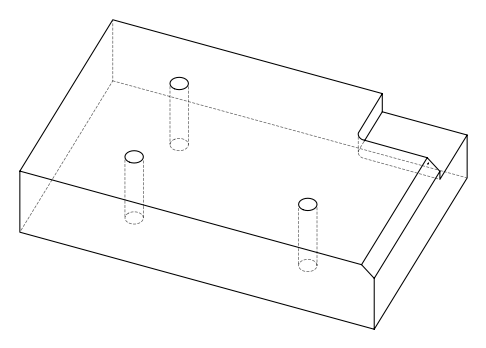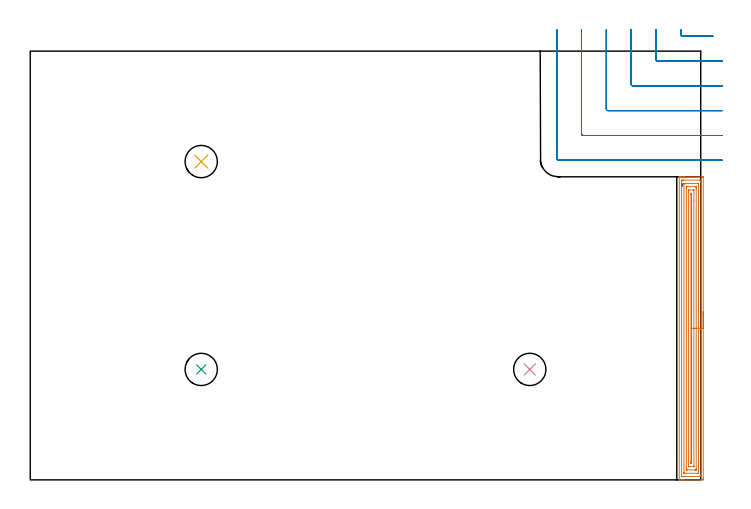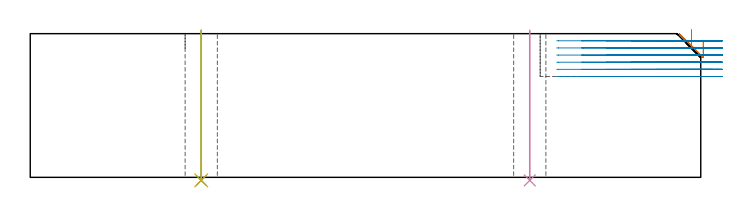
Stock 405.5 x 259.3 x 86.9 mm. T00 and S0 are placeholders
(PLAN: 5 operations, 2 tool changes, 18.4 min)
(1 AREA_MILL | FG_CHAMFER_SURFACE | UGT0205_001 | 8.99 min | 20019 mm3)
(2 MILL_CORNER_NOTCH_RECTANGULAR | CORNER_NOTCH_RECTANGULAR | UGT0201_136 | Follow Part, ap 5, ae 75% | 8.28 min | 189709 mm3)
(3 INDEXABLE_INSERT_DRILL_THROUGH_HOLE_FROM_SOLID | STEP1HOLE | NXT0302_010 | 0.36 min | 25928 mm3)
(4 INDEXABLE_INSERT_DRILL_THROUGH_HOLE_FROM_SOLID_1 | STEP1HOLE_1 | NXT0302_010 | 0.36 min | 25896 mm3)
(5 INDEXABLE_INSERT_DRILL_THROUGH_HOLE_FROM_SOLID_2 | STEP1HOLE_2 | NXT0302_010 | 0.36 min | 25920 mm3)
(TOOL UGT0205_001 | Chamfer Mill 20 x 3 x 45 deg. | D20 FL50 Z2)
(TOOL UGT0201_136 | Carbide End Mill 20.0 | D20 FL30 Z4)
(TOOL NXT0302_010 | Index. Insert Drill 19.5mm [880-D1950L25-05] | D19.5 PA176 FL98 Z2)
(OP 1 AREA_MILL)
G17 G21 G94 G90
T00 M6
G54
G17 G0 G90 X407. Y101.65 S1061 M3
G43 Z96.9 H0
Z82.4
G94 G1 Y101.612 Z81.528 F250.
Y101.498 Z80.664
Y101.309 Z79.812
Y101.047 Z78.98
Y100.713 Z78.174
Y100.31 Z77.4
Y99.842 Z76.664
Y99.31 Z75.972
Y98.721 Z75.329
Y98.078 Z74.74
Y97.386 Z74.209
Y96.65 Z73.74
Y95.876 Z73.337
Y95.07 Z73.003
Y94.238 Z72.741
Y93.386 Z72.552
Y92.522 Z72.438
Y91.65 Z72.4
Y0.925
X406.999 Y0.607 Z72.401
X406.994 Y0.038 Z72.404
X406.991 Y0.007 Z72.406
X406.426 Y0.003 Z72.971
X405.821 Y0. Z73.576
X395.744 Z83.65
X395.175 Z84.222
X394.854 Z84.542
X394.285 Z85.112
X393.964 Z85.431
X392.913 Z86.486
X392.544 Y0.007 Z86.847
X392.503 Y0.01 Z86.888
X392.5 Y0.161 Z86.9
Y183.139
X392.503 Y183.29 Z86.888
X392.544 Y183.293 Z86.847
X392.914 Y183.3 Z86.486
X393.322 Z86.077
X393.964 Z85.431
X395.175 Z84.222
X395.744 Z83.65
X406.426 Z72.971
X406.713 Y183.298 Z72.684
X406.992 Y183.29 Z72.406
X406.999 Y183.011 Z72.399
X407. Y91.65 Z72.4
X405.586 Z73.814
Y3.235
X405.581 Y2.392 Z73.819
X405.579 Y2.349 Z73.821
X405.536 Y2.01 Z73.864
X405.035 Y2.002 Z74.365
X404.646 Y2.001 Z74.754
X404.147 Y2. Z75.253
X394.854 Y2.001 Z84.546
X394.352 Y2.003 Z85.048
X393.964 Y2.01 Z85.436
X393.921 Y2.392 Z85.479
X393.918 Y2.438 Z85.482
X393.914 Y3.285 Z85.486
Y3.335
Y180.065
X393.918 Y180.908 Z85.482
X393.921 Y180.951 Z85.479
X393.964 Y181.29 Z85.436
X394.465 Y181.298 Z84.935
X394.854 Y181.299 Z84.546
X395.353 Y181.3 Z84.047
X404.646 Y181.299 Z74.754
X405.148 Y181.297 Z74.252
X405.536 Y181.29 Z73.864
X405.579 Y180.908 Z73.821
X405.582 Y180.862 Z73.818
X405.586 Y180.015 Z73.814
Y179.965
Y91.65
X404.171 Z75.229
Y4.653
X404.169 Y4.177 Z75.231
X404.167 Y4.074 Z75.233
X404.165 Y4.025 Z75.235
X404.157 Y4.01 Z75.243
X404.11 Y4.007 Z75.29
X403.932 Y4.001 Z75.468
X395.567 Z83.833
X395.449 Y4.003 Z83.951
X395.355 Y4.008 Z84.045
X395.334 Y4.011 Z84.066
X395.332 Y4.016 Z84.068
X395.33 Y4.039 Z84.07
X395.329 Y4.177 Z84.071
Y178.647
X395.331 Y179.123 Z84.069
X395.333 Y179.226 Z84.067
X395.335 Y179.275 Z84.065
X395.343 Y179.29 Z84.057
X395.39 Y179.293 Z84.01
X395.568 Y179.299 Z83.832
X403.933 Z75.467
X404.051 Y179.297 Z75.349
X404.145 Y179.292 Z75.255
X404.166 Y179.289 Z75.234
X404.168 Y179.284 Z75.232
X404.17 Y179.261 Z75.23
X404.171 Y179.123 Z75.229
Y91.65
X402.757 Z76.643
Y6.855
X402.753 Y6.076 Z76.647
X402.75 Y6.022 Z76.65
X402.744 Y6.01 Z76.656
X402.721 Y6.007 Z76.679
X402.615 Y6.003 Z76.785
X402.402 Y6.001 Z76.998
X401.975 Y6. Z77.425
X397.487 Z81.913
X397.083 Y6.003 Z82.317
X396.881 Y6.006 Z82.52
X396.78 Y6.01 Z82.62
X396.749 Y6.021 Z82.651
X396.743 Y6.855 Z82.657
Y176.445
X396.747 Y177.224 Z82.653
X396.749 Y177.278 Z82.651
X396.756 Y177.29 Z82.644
X396.779 Y177.293 Z82.621
X396.885 Y177.297 Z82.515
X397.098 Y177.299 Z82.302
X397.525 Y177.3 Z81.875
X402.013 Z77.387
X402.417 Y177.298 Z76.983
X402.619 Y177.294 Z76.781
X402.72 Y177.29 Z76.68
X402.751 Y177.279 Z76.649
X402.757 Y176.445 Z76.643
Y91.65
X401.343 Z78.057
Y8.382
X401.341 Y8.123 Z78.059
X401.339 Y8.05 Z78.061
X401.336 Y8.013 Z78.064
X401.323 Y8.01 Z78.077
X401.245 Y8.005 Z78.155
X401.085 Y8.001 Z78.315
X398.415 Z80.985
X398.162 Z81.238
X398.159 Y8.004 Z81.241
X398.158 Y8.005 Z81.242
X398.157 Y14.079 Z81.243
Y174.918
X398.159 Y175.177 Z81.241
X398.161 Y175.25 Z81.239
X398.164 Y175.287 Z81.236
X398.176 Y175.29 Z81.224
X398.255 Y175.295 Z81.145
X398.415 Y175.299 Z80.985
X401.085 Z78.315
X401.338 Z78.062
X401.341 Y175.296 Z78.059
X401.342 Y175.295 Z78.058
X401.343 Y169.229 Z78.057
Y91.65
X399.929 Z79.471
Y10.693
X399.928 Y10.426 Z79.472
X399.926 Y10.256 Z79.474
X399.922 Y10.037 Z79.478
X399.72 Y10.009 Z79.68
X399.601 Y10.01 Z79.799
X399.578 Y10.014 Z79.822
X399.575 Y10.057 Z79.825
X399.572 Y10.157 Z79.828
X399.571 Y10.426 Z79.829
Y10.784
Y172.607
X399.572 Y172.874 Z79.828
X399.574 Y173.044 Z79.826
X399.578 Y173.263 Z79.822
X399.779 Y173.291 Z79.621
X399.899 Y173.29 Z79.501
X399.922 Y173.286 Z79.478
X399.925 Y173.243 Z79.475
X399.928 Y173.143 Z79.472
X399.929 Y172.874 Z79.471
Y172.516
Y91.65
Y90.778 Z79.509
Y89.914 Z79.623
Y89.062 Z79.812
Y88.23 Z80.074
Y87.424 Z80.408
Y86.65 Z80.811
Y85.914 Z81.28
Y85.222 Z81.811
Y84.579 Z82.4
Y83.99 Z83.043
Y83.458 Z83.735
Y82.99 Z84.471
Y82.587 Z85.245
Y82.253 Z86.051
Y81.991 Z86.883
Y81.802 Z87.735
Y81.688 Z88.6
Y81.65 Z89.471
G0 Z96.9
M5
M2
(OP 2 MILL_CORNER_NOTCH_RECTANGULAR)
G17 G21 G94 G90
T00 M6
G54
G17 G0 G90 X393.4 Y272.3 S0 M3
G43 Z96.9 H0
Z82.583
G94 G1 Y269.3 F250.
G3 X394.394 Y268.3 R1. F500.
G1 X409.859
X412.859 F250.
G0 Z96.9
X378.4 Y272.3
Z82.583
G1 Y269.3
Y254.294 F500.
G3 X379.394 Y253.3 R1.
G1 X415.5
X418.5 F250.
G0 Z96.9
X363.4 Y272.3
Z82.583
G1 Y269.3
Y239.295 F500.
G3 X364.395 Y238.3 R1.
G1 X415.5
X418.5 F250.
G0 Z96.9
X348.4 Y272.3
Z82.583
G1 Y269.3
Y224.295 F500.
G3 X349.395 Y223.3 R1.
G1 X415.5
X418.5 F250.
G0 Z96.9
X333.4 Y272.3
Z82.583
G1 Y269.3
Y209.295 F500.
G3 X334.395 Y208.3 R1.
G1 X415.5
X418.5 F250.
G0 Z96.9
X318.4 Y272.3
Z82.583
G1 Y269.3
Y194.4 F500.
G3 X319.5 Y193.3 R1.1
G1 X415.5
X418.5 F250.
G0 Z96.9
X393.4 Y272.3
Z78.267
G1 Y269.3
G3 X394.394 Y268.3 R1. F500.
G1 X409.859
X412.859 F250.
G0 Z96.9
X378.4 Y272.3
Z78.267
G1 Y269.3
Y254.294 F500.
G3 X379.394 Y253.3 R1.
G1 X415.5
X418.5 F250.
G0 Z96.9
X363.4 Y272.3
Z78.267
G1 Y269.3
Y239.295 F500.
G3 X364.395 Y238.3 R1.
G1 X415.5
X418.5 F250.
G0 Z96.9
X348.4 Y272.3
Z78.267
G1 Y269.3
Y224.295 F500.
G3 X349.395 Y223.3 R1.
G1 X415.5
X418.5 F250.
G0 Z96.9
X333.4 Y272.3
Z78.267
G1 Y269.3
Y209.295 F500.
G3 X334.395 Y208.3 R1.
G1 X415.5
X418.5 F250.
G0 Z96.9
X318.4 Y272.3
Z78.267
G1 Y269.3
Y194.4 F500.
G3 X319.5 Y193.3 R1.1
G1 X415.5
X418.5 F250.
G0 Z96.9
X393.4 Y272.3
Z73.95
G1 Y269.3
G3 X394.394 Y268.3 R1. F500.
G1 X409.859
X412.859 F250.
G0 Z96.9
X378.4 Y272.3
Z73.95
G1 Y269.3
Y254.294 F500.
G3 X379.394 Y253.3 R1.
G1 X415.5
X418.5 F250.
G0 Z96.9
X363.4 Y272.3
Z73.95
G1 Y269.3
Y239.295 F500.
G3 X364.395 Y238.3 R1.
G1 X415.5
X418.5 F250.
G0 Z96.9
X348.4 Y272.3
Z73.95
G1 Y269.3
Y224.295 F500.
G3 X349.395 Y223.3 R1.
G1 X415.5
X418.5 F250.
G0 Z96.9
X333.4 Y272.3
Z73.95
G1 Y269.3
Y209.295 F500.
G3 X334.395 Y208.3 R1.
G1 X415.5
X418.5 F250.
G0 Z96.9
X318.4 Y272.3
Z73.95
G1 Y269.3
Y194.4 F500.
G3 X319.5 Y193.3 R1.1
G1 X415.5
X418.5 F250.
G0 Z96.9
X393.4 Y272.3
Z69.633
G1 Y269.3
G3 X394.394 Y268.3 R1. F500.
G1 X409.859
X412.859 F250.
G0 Z96.9
X378.4 Y272.3
Z69.633
G1 Y269.3
Y254.294 F500.
G3 X379.394 Y253.3 R1.
G1 X415.5
X418.5 F250.
G0 Z96.9
X363.4 Y272.3
Z69.633
G1 Y269.3
Y239.295 F500.
G3 X364.395 Y238.3 R1.
G1 X415.5
X418.5 F250.
G0 Z96.9
X348.4 Y272.3
Z69.633
G1 Y269.3
Y224.295 F500.
G3 X349.395 Y223.3 R1.
G1 X415.5
X418.5 F250.
G0 Z96.9
X333.4 Y272.3
Z69.633
G1 Y269.3
Y209.295 F500.
G3 X334.395 Y208.3 R1.
G1 X415.5
X418.5 F250.
G0 Z96.9
X318.4 Y272.3
Z69.633
G1 Y269.3
Y194.4 F500.
G3 X319.5 Y193.3 R1.1
G1 X415.5
X418.5 F250.
G0 Z96.9
X393.4 Y272.3
Z65.317
G1 Y269.3
G3 X394.394 Y268.3 R1. F500.
G1 X409.859
X412.859 F250.
G0 Z96.9
X378.4 Y272.3
Z65.317
G1 Y269.3
Y254.294 F500.
G3 X379.394 Y253.3 R1.
G1 X415.5
X418.5 F250.
G0 Z96.9
X363.4 Y272.3
Z65.317
G1 Y269.3
Y239.295 F500.
G3 X364.395 Y238.3 R1.
G1 X415.5
X418.5 F250.
G0 Z96.9
X348.4 Y272.3
Z65.317
G1 Y269.3
Y224.295 F500.
G3 X349.395 Y223.3 R1.
G1 X415.5
X418.5 F250.
G0 Z96.9
X333.4 Y272.3
Z65.317
G1 Y269.3
Y209.295 F500.
G3 X334.395 Y208.3 R1.
G1 X415.5
X418.5 F250.
G0 Z96.9
X318.4 Y272.3
Z65.317
G1 Y269.3
Y194.4 F500.
G3 X319.5 Y193.3 R1.1
G1 X415.5
X418.5 F250.
G0 Z96.9
X393.4 Y272.3
Z61.
G1 Y269.3
G3 X394.394 Y268.3 R1. F500.
G1 X409.859
X412.859 F250.
G0 Z96.9
X378.4 Y272.3
Z61.
G1 Y269.3
Y254.294 F500.
G3 X379.394 Y253.3 R1.
G1 X415.5
X418.5 F250.
G0 Z96.9
X363.4 Y272.3
Z61.
G1 Y269.3
Y239.295 F500.
G3 X364.395 Y238.3 R1.
G1 X415.5
X418.5 F250.
G0 Z96.9
X348.4 Y272.3
Z61.
G1 Y269.3
Y224.295 F500.
G3 X349.395 Y223.3 R1.
G1 X415.5
X418.5 F250.
G0 Z96.9
X333.4 Y272.3
Z61.
G1 Y269.3
Y209.295 F500.
G3 X334.395 Y208.3 R1.
G1 X415.5
X418.5 F250.
G0 Z96.9
X318.4 Y272.3
Z61.
G1 Y269.3
Y194.4 F500.
G3 X319.5 Y193.3 R1.1
G1 X415.5
X418.5 F250.
G0 Z96.9
M5
M2
(OP 3 INDEXABLE_INSERT_DRILL_THROUGH_HOLE_FROM_SOLID)
G17 G21 G94 G90
T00 M6
G54
G17 G0 G90 X103.4 Y66.8 S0 M3
G43 Z96.9 H1
G94 G81 G98 Z-1.84 F250. R88.9
G80
M5
M2
(OP 4 INDEXABLE_INSERT_DRILL_THROUGH_HOLE_FROM_SOLID_1)
G17 G21 G94 G90
T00 M6
G54
G17 G0 G90 X302.1 Y66.8 S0 M3
G43 Z96.9 H1
G94 G81 G98 Z-1.84 F250. R88.9
G80
M5
M2
(OP 5 INDEXABLE_INSERT_DRILL_THROUGH_HOLE_FROM_SOLID_2)
G17 G21 G94 G90
T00 M6
G54
G17 G0 G90 X103.4 Y192.5 S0 M3
G43 Z96.9 H1
G94 G81 G98 Z-1.84 F250. R88.9
G80
M5
M2
